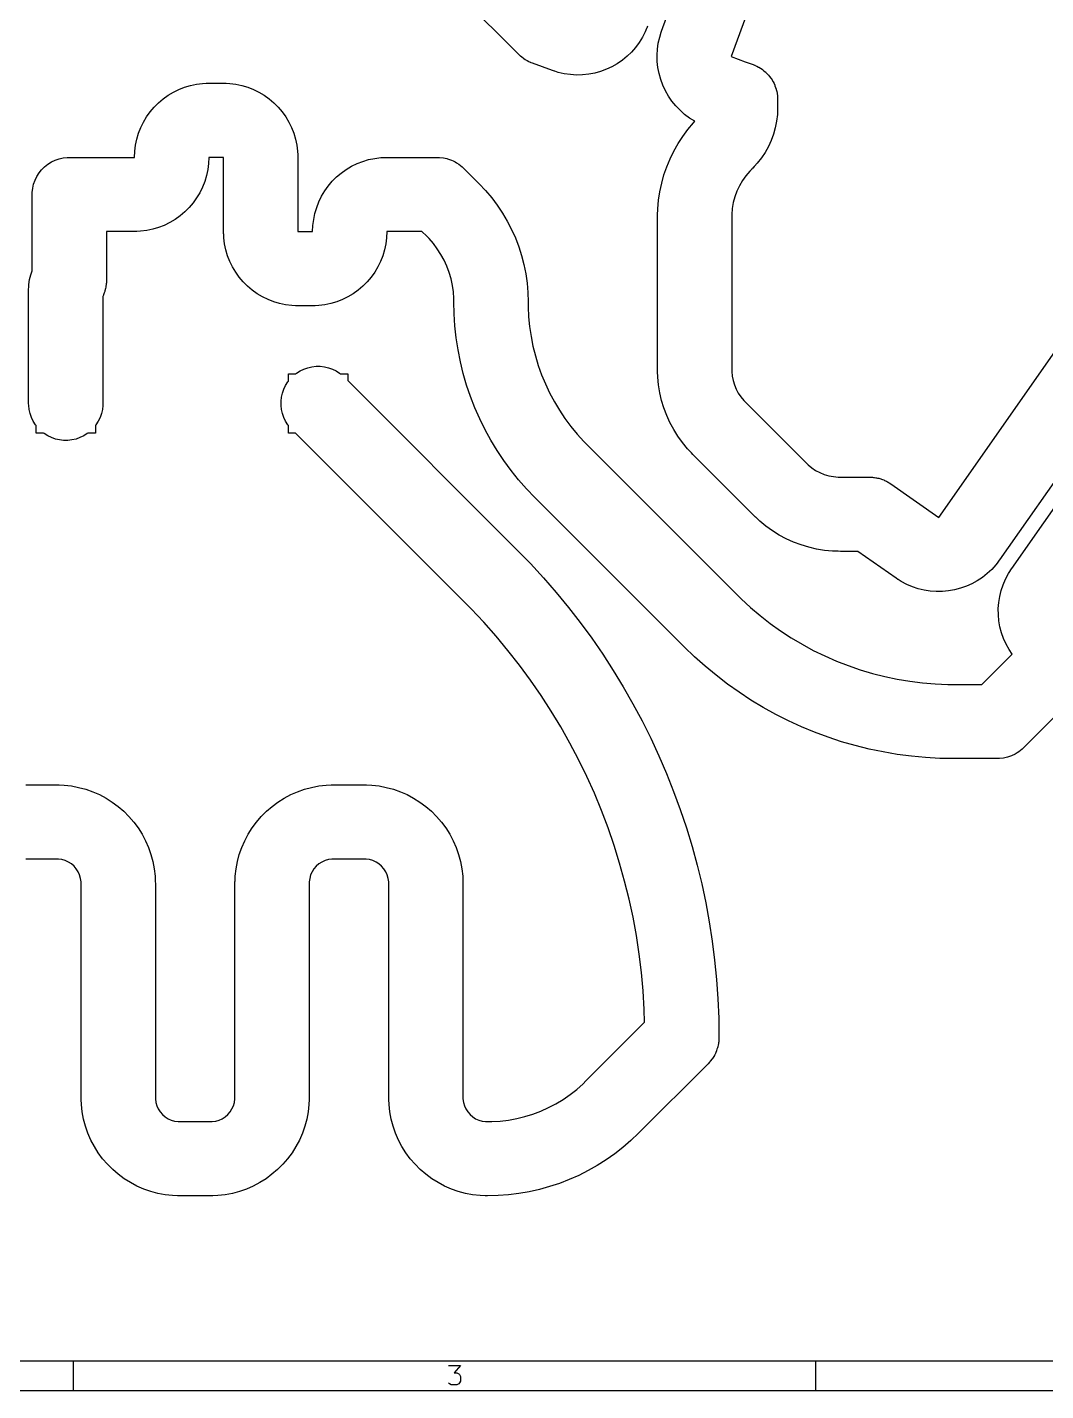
# Model space of a CAD drawing. Header units: inches. Extents: x 0.4 to 11.3, y -7.9 to -0.4.
# Drawn here: x 4.209 to 6.91, y -7.874 to -4.259 of the extents above; entities that cross this region are included whole.
import ezdxf

# ---------------------------------------------------------------- set-up
doc = ezdxf.new("R2010")
doc.units = ezdxf.units.IN
doc.header["$MEASUREMENT"] = 0
doc.layers.add('F.Cu', color=13, linetype='CONTINUOUS', true_color=0xc83434)

msp = doc.modelspace()

# ---------------------------------------------------------------- linework, layer by layer
at = {"layer": 'BLACK', "linetype": 'CONTINUOUS'}
for p, q in [((11.2206, -7.7956), (0.4724, -7.7956)), ((4.3307, -7.7956), (4.3307, -7.8743)), ((5.3262, -7.8071), (5.3578, -7.8071)), ((5.3578, -7.8071), (5.3408, -7.8266)), ((6.2992, -7.7956), (6.2992, -7.8743)), ((5.3408, -7.8266), (5.3481, -7.8266)), ((5.3481, -7.8266), (5.353, -7.8291)), ((5.353, -7.8291), (5.3554, -7.8315)), ((5.3554, -7.8315), (5.3578, -7.8364)), ((5.3578, -7.8364), (5.3578, -7.8486)), ((11.2993, -7.8743), (0.3937, -7.8743)), ((5.3286, -7.8559), (5.3262, -7.8534)), ((5.3335, -7.8583), (5.3286, -7.8559)), ((5.3481, -7.8583), (5.3335, -7.8583)), ((5.353, -7.8559), (5.3481, -7.8583)), ((5.3554, -7.8534), (5.353, -7.8559)), ((5.3578, -7.8486), (5.3554, -7.8534))]:
    msp.add_line(p, q, dxfattribs=at)
at = {"layer": 'F.Cu', "linetype": 'CONTINUOUS'}
for p, q in [((5.891, -4.2691), (6.819, -1.7194)), ((7.004, -1.7867), (6.076, -4.3365)), ((5.5129, -4.3312), (5.3465, -4.1648)), ((6.6259, -5.5583), (7.5737, -4.2047)), ((5.8515, -4.2617), (5.8478, -4.2707)), ((5.852, -4.2608), (5.8515, -4.2617)), ((5.854, -4.2557), (5.852, -4.2608)), ((5.8318, -4.299), (5.8221, -4.3121)), ((5.8404, -4.2852), (5.8318, -4.299)), ((5.8478, -4.2707), (5.8404, -4.2852)), ((5.8801, -4.3166), (5.8824, -4.3005)), ((5.8824, -4.3005), (5.8861, -4.2846)), ((5.8861, -4.2846), (5.889, -4.2754)), ((5.889, -4.2754), (5.8893, -4.2744)), ((5.8893, -4.2744), (5.891, -4.2691)), ((5.5155, -4.3337), (5.5129, -4.3312)), ((5.516, -4.3342), (5.5155, -4.3337)), ((5.5163, -4.3344), (5.516, -4.3342)), ((5.5169, -4.335), (5.5163, -4.3344)), ((5.5207, -4.338), (5.5169, -4.335)), ((5.5245, -4.3411), (5.5207, -4.338)), ((5.7997, -4.3356), (5.7871, -4.3459)), ((5.8114, -4.3243), (5.7997, -4.3356)), ((5.8221, -4.3121), (5.8114, -4.3243)), ((5.8792, -4.3329), (5.8801, -4.3166)), ((5.8795, -4.3491), (5.8792, -4.3329)), ((6.076, -4.3365), (6.113, -4.3499)), ((7.7349, -4.3176), (6.7872, -5.6712)), ((5.525, -4.3415), (5.5245, -4.3411)), ((5.5255, -4.3419), (5.525, -4.3415)), ((5.5297, -4.3445), (5.5255, -4.3419)), ((5.5338, -4.3471), (5.5297, -4.3445)), ((5.5343, -4.3474), (5.5338, -4.3471)), ((5.5348, -4.3477), (5.5343, -4.3474)), ((5.5393, -4.3499), (5.5348, -4.3477)), ((5.5437, -4.352), (5.5393, -4.3499)), ((5.5445, -4.3524), (5.5437, -4.352)), ((5.5448, -4.3525), (5.5445, -4.3524)), ((5.5454, -4.3527), (5.5448, -4.3525)), ((5.5488, -4.3541), (5.5454, -4.3527)), ((5.6017, -4.3733), (5.5488, -4.3541)), ((5.6069, -4.3751), (5.6017, -4.3733)), ((5.7448, -4.37), (5.7295, -4.3757)), ((5.7595, -4.3632), (5.7448, -4.37)), ((5.7736, -4.3551), (5.7595, -4.3632)), ((5.7871, -4.3459), (5.7736, -4.3551)), ((5.8813, -4.3653), (5.8795, -4.3491)), ((5.8843, -4.3813), (5.8813, -4.3653)), ((6.113, -4.3499), (6.113, -4.3499)), ((6.113, -4.3499), (6.1341, -4.3576)), ((6.1341, -4.3576), (6.1374, -4.3589)), ((6.1374, -4.3589), (6.1381, -4.3592)), ((6.1381, -4.3592), (6.1384, -4.3593)), ((6.1384, -4.3593), (6.1392, -4.3596)), ((6.1392, -4.3596), (6.1436, -4.3618)), ((6.1436, -4.3618), (6.148, -4.364)), ((6.148, -4.364), (6.1485, -4.3643)), ((6.1485, -4.3643), (6.1491, -4.3646)), ((6.1491, -4.3646), (6.1532, -4.3672)), ((6.1532, -4.3672), (6.1574, -4.3698)), ((6.1574, -4.3698), (6.1578, -4.3702)), ((6.1578, -4.3702), (6.1584, -4.3705)), ((6.1584, -4.3705), (6.1622, -4.3737)), ((6.1622, -4.3737), (6.166, -4.3767)), ((6.8194, -5.6938), (7.7672, -4.3402)), ((4.6419, -4.4127), (4.6578, -4.4094)), ((4.6578, -4.4094), (4.674, -4.4074)), ((4.674, -4.4074), (4.6837, -4.407)), ((4.6837, -4.407), (4.6847, -4.4068)), ((4.6847, -4.4068), (4.6902, -4.4067)), ((4.6902, -4.4067), (4.7296, -4.4067)), ((4.7296, -4.4067), (4.7351, -4.4068)), ((4.7351, -4.4068), (4.7361, -4.407)), ((4.7361, -4.407), (4.7459, -4.4074)), ((4.7459, -4.4074), (4.762, -4.4094)), ((4.762, -4.4094), (4.7779, -4.4127)), ((5.6079, -4.3753), (5.6069, -4.3751)), ((5.6172, -4.3783), (5.6079, -4.3753)), ((5.6331, -4.3819), (5.6172, -4.3783)), ((5.6492, -4.3842), (5.6331, -4.3819)), ((5.6654, -4.3852), (5.6492, -4.3842)), ((5.6817, -4.3848), (5.6654, -4.3852)), ((5.6979, -4.3831), (5.6817, -4.3848)), ((5.7138, -4.38), (5.6979, -4.3831)), ((5.7295, -4.3757), (5.7138, -4.38)), ((5.8887, -4.397), (5.8843, -4.3813)), ((5.8943, -4.4122), (5.8887, -4.397)), ((6.166, -4.3767), (6.1664, -4.3771)), ((6.1664, -4.3771), (6.1669, -4.3775)), ((6.1669, -4.3775), (6.1703, -4.381)), ((6.1703, -4.381), (6.1738, -4.3845)), ((6.1738, -4.3845), (6.1742, -4.385)), ((6.1742, -4.385), (6.1746, -4.3854)), ((6.1746, -4.3854), (6.1776, -4.3893)), ((6.1776, -4.3893), (6.1807, -4.3931)), ((6.1807, -4.3931), (6.181, -4.3937)), ((6.181, -4.3937), (6.1814, -4.3941)), ((6.1814, -4.3941), (6.1839, -4.3983)), ((6.1839, -4.3983), (6.1865, -4.4025)), ((6.1865, -4.4025), (6.1868, -4.403)), ((6.1868, -4.403), (6.1871, -4.4036)), ((6.1871, -4.4036), (6.1892, -4.408)), ((6.1892, -4.408), (6.1913, -4.4124)), ((4.5693, -4.4482), (4.5826, -4.4387)), ((4.5826, -4.4387), (4.5965, -4.4304)), ((4.5965, -4.4304), (4.6112, -4.4233)), ((4.6112, -4.4233), (4.6263, -4.4174)), ((4.6263, -4.4174), (4.6419, -4.4127)), ((4.7779, -4.4127), (4.7935, -4.4174)), ((4.7935, -4.4174), (4.8087, -4.4233)), ((4.8087, -4.4233), (4.8233, -4.4304)), ((4.8233, -4.4304), (4.8373, -4.4387)), ((4.8373, -4.4387), (4.8505, -4.4482)), ((5.9012, -4.427), (5.8943, -4.4122)), ((5.9092, -4.4411), (5.9012, -4.427)), ((5.9184, -4.4545), (5.9092, -4.4411)), ((6.1913, -4.4124), (6.1915, -4.413)), ((6.1915, -4.413), (6.1918, -4.4136)), ((6.1918, -4.4136), (6.1934, -4.4182)), ((6.1934, -4.4182), (6.195, -4.4229)), ((6.195, -4.4229), (6.1951, -4.4235)), ((6.1951, -4.4235), (6.1953, -4.424)), ((6.1953, -4.424), (6.1963, -4.4288)), ((6.1963, -4.4288), (6.1974, -4.4336)), ((6.1974, -4.4336), (6.1975, -4.4342)), ((6.1975, -4.4342), (6.1976, -4.4348)), ((6.1976, -4.4348), (6.1981, -4.4397)), ((6.1981, -4.4397), (6.1987, -4.4446)), ((6.1987, -4.4446), (6.1987, -4.4454)), ((6.1987, -4.4454), (6.1987, -4.4458)), ((6.1987, -4.4458), (6.1987, -4.4465)), ((6.1987, -4.4465), (6.1988, -4.4501)), ((4.5254, -4.4959), (4.5349, -4.4826)), ((4.5349, -4.4826), (4.5454, -4.4702)), ((4.5454, -4.4702), (4.5569, -4.4587)), ((4.5569, -4.4587), (4.5693, -4.4482)), ((4.8505, -4.4482), (4.8629, -4.4587)), ((4.8629, -4.4587), (4.8744, -4.4702)), ((4.8744, -4.4702), (4.8849, -4.4826)), ((4.8849, -4.4826), (4.8944, -4.4959)), ((5.9287, -4.4671), (5.9184, -4.4545)), ((5.94, -4.4788), (5.9287, -4.4671)), ((5.9522, -4.4896), (5.94, -4.4788)), ((6.1986, -4.4786), (6.1981, -4.49)), ((6.1987, -4.4778), (6.1986, -4.4786)), ((6.1988, -4.4723), (6.1987, -4.4778)), ((6.1988, -4.4501), (6.1988, -4.4723)), ((4.51, -4.5245), (4.5171, -4.5099)), ((4.5171, -4.5099), (4.5254, -4.4959)), ((4.8944, -4.4959), (4.9027, -4.5099)), ((4.9027, -4.5099), (4.9099, -4.5245)), ((5.9653, -4.4993), (5.9522, -4.4896)), ((5.9608, -4.5295), (5.9755, -4.5119)), ((5.9791, -4.5078), (5.9653, -4.4993)), ((5.9755, -4.5119), (5.9793, -4.5079)), ((5.9793, -4.5079), (5.9791, -4.5078)), ((6.196, -4.5077), (6.1926, -4.5251)), ((6.1981, -4.49), (6.196, -4.5077)), ((4.4961, -4.5711), (4.4994, -4.5552)), ((4.4994, -4.5552), (4.504, -4.5396)), ((4.504, -4.5396), (4.51, -4.5245)), ((4.9099, -4.5245), (4.9158, -4.5396)), ((4.9158, -4.5396), (4.9204, -4.5552)), ((4.9204, -4.5552), (4.9238, -4.5711)), ((5.9349, -4.5671), (5.9473, -4.5479)), ((5.9473, -4.5479), (5.9608, -4.5295)), ((6.1878, -4.5422), (6.1816, -4.5588)), ((6.1926, -4.5251), (6.1878, -4.5422)), ((4.4934, -4.6035), (4.494, -4.5873)), ((4.494, -4.5873), (4.4961, -4.5711)), ((4.9238, -4.5711), (4.9258, -4.5873)), ((4.9258, -4.5873), (4.9262, -4.597)), ((5.9137, -4.6075), (5.9237, -4.587)), ((5.9237, -4.587), (5.9349, -4.5671)), ((6.1655, -4.5904), (6.1556, -4.6052)), ((6.1742, -4.575), (6.1655, -4.5904)), ((6.1816, -4.5588), (6.1742, -4.575)), ((4.2549, -4.6286), (4.2636, -4.6217)), ((4.2636, -4.6217), (4.2729, -4.6158)), ((4.2729, -4.6158), (4.2829, -4.611)), ((4.2829, -4.611), (4.2933, -4.6074)), ((4.2933, -4.6074), (4.304, -4.6049)), ((4.304, -4.6049), (4.315, -4.6037)), ((4.315, -4.6037), (4.3205, -4.6035)), ((4.3205, -4.6035), (4.4934, -4.6035)), ((4.6896, -4.6198), (4.6875, -4.6359)), ((4.6902, -4.6035), (4.6896, -4.6198)), ((4.7296, -4.6035), (4.6902, -4.6035)), ((4.7296, -4.702), (4.7296, -4.6035)), ((4.9262, -4.597), (4.9263, -4.598)), ((4.9263, -4.598), (4.9264, -4.6035)), ((4.9264, -4.6035), (4.9264, -4.702)), ((5.055, -4.6356), (5.069, -4.6273)), ((5.069, -4.6273), (5.0836, -4.6201)), ((5.0836, -4.6201), (5.0988, -4.6142)), ((5.0988, -4.6142), (5.1143, -4.6096)), ((5.1143, -4.6096), (5.1303, -4.6062)), ((5.1303, -4.6062), (5.1464, -4.6042)), ((5.1464, -4.6042), (5.1561, -4.6038)), ((5.1561, -4.6038), (5.1572, -4.6037)), ((5.1572, -4.6037), (5.1627, -4.6035)), ((5.1627, -4.6035), (5.202, -4.6035)), ((5.202, -4.6035), (5.2866, -4.6035)), ((5.2866, -4.6035), (5.2965, -4.6035)), ((5.2965, -4.6035), (5.302, -4.6037)), ((5.302, -4.6037), (5.3129, -4.6049)), ((5.3129, -4.6049), (5.3212, -4.6068)), ((5.3212, -4.6068), (5.3237, -4.6074)), ((5.3237, -4.6074), (5.3341, -4.611)), ((5.3341, -4.611), (5.3382, -4.613)), ((5.3382, -4.613), (5.3441, -4.6158)), ((5.3441, -4.6158), (5.3475, -4.618)), ((5.3475, -4.618), (5.3534, -4.6217)), ((5.3534, -4.6217), (5.362, -4.6286)), ((5.9049, -4.6287), (5.9137, -4.6075)), ((6.1368, -4.6277), (6.133, -4.6318)), ((6.1372, -4.6272), (6.1368, -4.6277)), ((6.1446, -4.6192), (6.1372, -4.6272)), ((6.1556, -4.6052), (6.1446, -4.6192)), ((4.226, -4.6747), (4.2296, -4.6643)), ((4.2296, -4.6643), (4.2344, -4.6544)), ((4.2344, -4.6544), (4.2403, -4.645)), ((4.2403, -4.645), (4.2471, -4.6364)), ((4.2471, -4.6364), (4.2549, -4.6286)), ((4.6842, -4.6519), (4.6796, -4.6675)), ((4.6875, -4.6359), (4.6842, -4.6519)), ((5.0178, -4.6671), (5.0293, -4.6556)), ((5.0293, -4.6556), (5.0418, -4.6451)), ((5.0418, -4.6451), (5.055, -4.6356)), ((5.362, -4.6286), (5.3661, -4.6324)), ((5.3661, -4.6324), (5.4074, -4.6737)), ((5.8913, -4.6723), (5.8974, -4.6503)), ((5.8974, -4.6503), (5.9049, -4.6287)), ((6.1145, -4.6522), (6.1055, -4.6652)), ((6.1247, -4.6401), (6.1145, -4.6522)), ((6.1303, -4.6345), (6.1247, -4.6401)), ((6.1305, -4.6343), (6.1303, -4.6345)), ((6.1308, -4.634), (6.1305, -4.6343)), ((6.133, -4.6318), (6.1308, -4.634)), ((4.2221, -4.702), (4.2223, -4.6964)), ((4.2223, -4.6964), (4.2235, -4.6855)), ((4.2235, -4.6855), (4.226, -4.6747)), ((4.6665, -4.6972), (4.6582, -4.7112)), ((4.6736, -4.6826), (4.6665, -4.6972)), ((4.6796, -4.6675), (4.6736, -4.6826)), ((4.9895, -4.7067), (4.9979, -4.6927)), ((4.9979, -4.6927), (5.0073, -4.6795)), ((5.0073, -4.6795), (5.0178, -4.6671)), ((5.4074, -4.6737), (5.4245, -4.6918)), ((5.4245, -4.6918), (5.4405, -4.7107)), ((5.8831, -4.7172), (5.8865, -4.6946)), ((5.8865, -4.6946), (5.8913, -4.6723)), ((6.0908, -4.6933), (6.0854, -4.7082)), ((6.0975, -4.6789), (6.0908, -4.6933)), ((6.1055, -4.6652), (6.0975, -4.6789)), ((4.2221, -4.9044), (4.2221, -4.702)), ((4.6487, -4.7245), (4.6382, -4.7369)), ((4.6582, -4.7112), (4.6487, -4.7245)), ((4.7296, -4.8004), (4.7296, -4.702)), ((4.9264, -4.702), (4.9264, -4.8004)), ((4.9718, -4.7521), (4.9765, -4.7365)), ((4.9765, -4.7365), (4.9824, -4.7213)), ((4.9824, -4.7213), (4.9895, -4.7067)), ((5.4405, -4.7107), (5.4554, -4.7306)), ((5.4554, -4.7306), (5.4692, -4.7512)), ((5.881, -4.74), (5.8831, -4.7172)), ((6.0813, -4.7235), (6.0785, -4.7391)), ((6.0854, -4.7082), (6.0813, -4.7235)), ((4.601, -4.7683), (4.5871, -4.7767)), ((4.6143, -4.7589), (4.601, -4.7683)), ((4.6267, -4.7484), (4.6143, -4.7589)), ((4.6382, -4.7369), (4.6267, -4.7484)), ((4.9665, -4.7841), (4.9685, -4.768)), ((4.9685, -4.768), (4.9718, -4.7521)), ((5.4692, -4.7512), (5.4818, -4.7726)), ((5.4818, -4.7726), (5.4932, -4.7946)), ((5.8803, -4.7628), (5.8805, -4.7573)), ((5.8803, -5.1654), (5.8803, -4.7628)), ((5.8805, -4.7572), (5.881, -4.74)), ((5.8805, -4.7573), (5.8805, -4.7572)), ((6.0785, -4.7391), (6.0772, -4.7549)), ((6.0772, -4.7549), (6.0772, -4.7628)), ((6.0772, -4.7628), (6.0772, -4.7628)), ((6.0772, -4.7628), (6.0772, -5.1654)), ((4.4934, -4.8004), (4.419, -4.8004)), ((4.419, -4.8004), (4.419, -4.9303)), ((4.4989, -4.8002), (4.4934, -4.8004)), ((4.4999, -4.8001), (4.4989, -4.8002)), ((4.5096, -4.7997), (4.4999, -4.8001)), ((4.5258, -4.7977), (4.5096, -4.7997)), ((4.5417, -4.7944), (4.5258, -4.7977)), ((4.5573, -4.7897), (4.5417, -4.7944)), ((4.5725, -4.7838), (4.5573, -4.7897)), ((4.5871, -4.7767), (4.5725, -4.7838)), ((4.7298, -4.8059), (4.7296, -4.8004)), ((4.7299, -4.8069), (4.7298, -4.8059)), ((4.7303, -4.8166), (4.7299, -4.8069)), ((4.9264, -4.8004), (4.9658, -4.8004)), ((4.9658, -4.8004), (4.9665, -4.7841)), ((5.1627, -4.8004), (5.162, -4.8166)), ((5.202, -4.8004), (5.1627, -4.8004)), ((5.2557, -4.8004), (5.202, -4.8004)), ((5.2682, -4.8129), (5.2557, -4.8004)), ((5.4932, -4.7946), (5.5033, -4.8173)), ((4.7323, -4.8328), (4.7303, -4.8166)), ((4.7356, -4.8487), (4.7323, -4.8328)), ((5.16, -4.8328), (5.1566, -4.8487)), ((5.162, -4.8166), (5.16, -4.8328)), ((5.2744, -4.8191), (5.2682, -4.8129)), ((5.2682, -4.8129), (5.2682, -4.8129)), ((5.2859, -4.8324), (5.2744, -4.8191)), ((5.2964, -4.8464), (5.2859, -4.8324)), ((5.5033, -4.8173), (5.5122, -4.8405)), ((5.5122, -4.8405), (5.5197, -4.8641)), ((4.7403, -4.8643), (4.7356, -4.8487)), ((4.7462, -4.8795), (4.7403, -4.8643)), ((4.7533, -4.8941), (4.7462, -4.8795)), ((5.1461, -4.8795), (5.1389, -4.8941)), ((5.152, -4.8643), (5.1461, -4.8795)), ((5.1566, -4.8487), (5.152, -4.8643)), ((5.3059, -4.8612), (5.2964, -4.8464)), ((5.3143, -4.8766), (5.3059, -4.8612)), ((5.3216, -4.8925), (5.3143, -4.8766)), ((5.5197, -4.8641), (5.5259, -4.8881)), ((4.2151, -4.9277), (4.2182, -4.9152)), ((4.2182, -4.9152), (4.2221, -4.9044)), ((4.7617, -4.9081), (4.7533, -4.8941)), ((4.7711, -4.9213), (4.7617, -4.9081)), ((5.1306, -4.9081), (5.1212, -4.9213)), ((5.1389, -4.8941), (5.1306, -4.9081)), ((5.3277, -4.909), (5.3216, -4.8925)), ((5.3327, -4.9258), (5.3277, -4.909)), ((5.5259, -4.8881), (5.5308, -4.9125)), ((5.5308, -4.9125), (5.5342, -4.9371)), ((4.2126, -4.9532), (4.2128, -4.9477)), ((4.2126, -5.2559), (4.2126, -4.9532)), ((4.2128, -4.9477), (4.213, -4.9459)), ((4.213, -4.9459), (4.2132, -4.9404)), ((4.2132, -4.9404), (4.2151, -4.9277)), ((4.4165, -4.9516), (4.4151, -4.9575)), ((4.4173, -4.948), (4.4165, -4.9516)), ((4.4174, -4.9474), (4.4173, -4.948)), ((4.4176, -4.9467), (4.4174, -4.9474)), ((4.4185, -4.9388), (4.4176, -4.9467)), ((4.4188, -4.9362), (4.4185, -4.9388)), ((4.419, -4.9303), (4.4188, -4.9358)), ((4.4188, -4.9358), (4.4188, -4.936)), ((4.4188, -4.936), (4.4188, -4.9362)), ((4.7816, -4.9337), (4.7711, -4.9213)), ((4.7931, -4.9452), (4.7816, -4.9337)), ((4.8055, -4.9557), (4.7931, -4.9452)), ((5.0991, -4.9452), (5.0867, -4.9557)), ((5.1106, -4.9337), (5.0991, -4.9452)), ((5.1212, -4.9213), (5.1106, -4.9337)), ((5.3364, -4.943), (5.3327, -4.9258)), ((5.3389, -4.9603), (5.3364, -4.943)), ((5.5342, -4.9371), (5.5363, -4.9618)), ((4.4103, -4.9706), (4.4094, -4.9722)), ((4.4094, -4.9722), (4.4094, -5.2559)), ((4.4108, -4.9693), (4.4103, -4.9706)), ((4.4115, -4.9679), (4.4108, -4.9693)), ((4.4132, -4.963), (4.4115, -4.9679)), ((4.4145, -4.9595), (4.4132, -4.963)), ((4.4147, -4.9586), (4.4145, -4.9595)), ((4.4151, -4.9575), (4.4147, -4.9586)), ((4.8188, -4.9652), (4.8055, -4.9557)), ((4.8328, -4.9735), (4.8188, -4.9652)), ((4.8474, -4.9807), (4.8328, -4.9735)), ((4.8625, -4.9866), (4.8474, -4.9807)), ((4.8781, -4.9912), (4.8625, -4.9866)), ((5.0297, -4.9866), (5.0141, -4.9912)), ((5.0449, -4.9807), (5.0297, -4.9866)), ((5.0595, -4.9735), (5.0449, -4.9807)), ((5.0735, -4.9652), (5.0595, -4.9735)), ((5.0867, -4.9557), (5.0735, -4.9652)), ((5.3402, -4.9778), (5.3389, -4.9603)), ((5.3402, -4.9866), (5.3402, -4.9778)), ((5.3409, -5.0186), (5.3402, -4.9866)), ((5.5363, -4.9618), (5.537, -4.9866)), ((5.537, -4.9866), (5.537, -4.9866)), ((5.537, -4.9866), (5.537, -4.9998)), ((4.894, -4.9946), (4.8781, -4.9912)), ((4.9102, -4.9966), (4.894, -4.9946)), ((4.9199, -4.997), (4.9102, -4.9966)), ((4.9209, -4.9971), (4.9199, -4.997)), ((4.9264, -4.9972), (4.9209, -4.9971)), ((4.9658, -4.9972), (4.9264, -4.9972)), ((4.9713, -4.9971), (4.9658, -4.9972)), ((4.9724, -4.997), (4.9713, -4.9971)), ((4.9821, -4.9966), (4.9724, -4.997)), ((4.9982, -4.9946), (4.9821, -4.9966)), ((5.0141, -4.9912), (4.9982, -4.9946)), ((5.343, -5.0506), (5.3409, -5.0186)), ((5.537, -4.9998), (5.5383, -5.0262)), ((5.3464, -5.0825), (5.343, -5.0506)), ((5.5383, -5.0262), (5.5409, -5.0524)), ((5.5409, -5.0524), (5.5448, -5.0785)), ((5.3513, -5.1141), (5.3464, -5.0825)), ((5.5448, -5.0785), (5.5499, -5.1044)), ((5.3576, -5.1455), (5.3513, -5.1141)), ((5.5499, -5.1044), (5.5563, -5.13)), ((5.5563, -5.13), (5.564, -5.1553)), ((4.9234, -5.1756), (4.9327, -5.1698)), ((4.9327, -5.1698), (4.9426, -5.165)), ((4.9426, -5.165), (4.9531, -5.1613)), ((4.9531, -5.1613), (4.9638, -5.1589)), ((4.9638, -5.1589), (4.9748, -5.1576)), ((4.9748, -5.1576), (4.9858, -5.1576)), ((4.9858, -5.1576), (4.9968, -5.1589)), ((4.9968, -5.1589), (5.0076, -5.1613)), ((5.0076, -5.1613), (5.018, -5.165)), ((5.018, -5.165), (5.0279, -5.1698)), ((5.0279, -5.1698), (5.0373, -5.1756)), ((5.3652, -5.1767), (5.3576, -5.1455)), ((5.564, -5.1553), (5.5729, -5.1801)), ((5.8805, -5.1709), (5.8803, -5.1654)), ((6.0772, -5.1654), (6.0772, -5.1714)), ((4.8942, -5.2083), (4.9, -5.1989)), ((4.9, -5.1989), (4.9016, -5.197)), ((4.9016, -5.197), (4.9016, -5.1772)), ((4.9016, -5.1772), (4.9214, -5.1772)), ((4.9214, -5.1772), (4.9234, -5.1756)), ((5.0373, -5.1756), (5.0392, -5.1772)), ((5.0392, -5.1772), (5.0591, -5.1772)), ((5.0591, -5.1772), (5.0591, -5.1955)), ((5.0591, -5.1955), (5.5075, -5.6439)), ((5.3741, -5.2074), (5.3652, -5.1767)), ((5.5729, -5.1801), (5.583, -5.2045)), ((5.583, -5.2045), (5.5942, -5.2283)), ((5.8805, -5.1712), (5.8805, -5.1709)), ((5.881, -5.1863), (5.8805, -5.1712)), ((5.8831, -5.2071), (5.881, -5.1863)), ((6.0772, -5.1714), (6.0784, -5.1834)), ((6.0784, -5.1834), (6.0807, -5.1953)), ((6.0807, -5.1953), (6.0842, -5.2069)), ((4.882, -5.2504), (4.8833, -5.2394)), ((4.8833, -5.2394), (4.8857, -5.2287)), ((4.8857, -5.2287), (4.8894, -5.2182)), ((4.8894, -5.2182), (4.8942, -5.2083)), ((5.3844, -5.2378), (5.3741, -5.2074)), ((5.3961, -5.2676), (5.3844, -5.2378)), ((5.5942, -5.2283), (5.6067, -5.2516)), ((5.8865, -5.2278), (5.8831, -5.2071)), ((5.8912, -5.2481), (5.8865, -5.2278)), ((6.0842, -5.2069), (6.0888, -5.218)), ((6.0888, -5.218), (6.0945, -5.2287)), ((6.0945, -5.2287), (6.1013, -5.2387)), ((6.1013, -5.2387), (6.1089, -5.2481)), ((4.2128, -5.2614), (4.2126, -5.2559)), ((4.214, -5.2724), (4.2128, -5.2614)), ((4.2164, -5.2832), (4.214, -5.2724)), ((4.4081, -5.2724), (4.4056, -5.2832)), ((4.4093, -5.2614), (4.4081, -5.2724)), ((4.4094, -5.2559), (4.4093, -5.2614)), ((4.882, -5.2614), (4.882, -5.2504)), ((4.8833, -5.2724), (4.882, -5.2614)), ((4.8857, -5.2832), (4.8833, -5.2724)), ((5.409, -5.2969), (5.3961, -5.2676)), ((5.6067, -5.2516), (5.6203, -5.2742)), ((5.6203, -5.2742), (5.6349, -5.2962)), ((5.8973, -5.2682), (5.8912, -5.2481)), ((5.9047, -5.2878), (5.8973, -5.2682)), ((6.1089, -5.2481), (6.1132, -5.2524)), ((6.1132, -5.2524), (6.1132, -5.2524)), ((6.1132, -5.2524), (6.2729, -5.412)), ((4.2201, -5.2936), (4.2164, -5.2832)), ((4.2249, -5.3035), (4.2201, -5.2936)), ((4.2308, -5.3129), (4.2249, -5.3035)), ((4.2323, -5.3148), (4.2308, -5.3129)), ((4.2323, -5.3346), (4.2323, -5.3148)), ((4.3913, -5.3129), (4.3898, -5.3148)), ((4.3898, -5.3148), (4.3898, -5.3346)), ((4.3972, -5.3035), (4.3913, -5.3129)), ((4.402, -5.2936), (4.3972, -5.3035)), ((4.4056, -5.2832), (4.402, -5.2936)), ((4.8894, -5.2936), (4.8857, -5.2832)), ((4.8942, -5.3035), (4.8894, -5.2936)), ((4.9, -5.3129), (4.8942, -5.3035)), ((4.9016, -5.3148), (4.9, -5.3129)), ((4.9016, -5.3346), (4.9016, -5.3148)), ((5.4231, -5.3257), (5.409, -5.2969)), ((5.6349, -5.2962), (5.6506, -5.3174)), ((5.9133, -5.3068), (5.9047, -5.2878)), ((5.9232, -5.3253), (5.9133, -5.3068)), ((4.2521, -5.3346), (4.2323, -5.3346)), ((4.2541, -5.3362), (4.2521, -5.3346)), ((4.2634, -5.342), (4.2541, -5.3362)), ((4.2734, -5.3468), (4.2634, -5.342)), ((4.2838, -5.3505), (4.2734, -5.3468)), ((4.2945, -5.3529), (4.2838, -5.3505)), ((4.3383, -5.3505), (4.3275, -5.3529)), ((4.3487, -5.3468), (4.3383, -5.3505)), ((4.3586, -5.342), (4.3487, -5.3468)), ((4.368, -5.3362), (4.3586, -5.342)), ((4.3699, -5.3346), (4.368, -5.3362)), ((4.3898, -5.3346), (4.3699, -5.3346)), ((4.9199, -5.3346), (4.9016, -5.3346)), ((5.3683, -5.7831), (4.9199, -5.3346)), ((5.4385, -5.3538), (5.4231, -5.3257)), ((5.6506, -5.3174), (5.6674, -5.3378)), ((5.6674, -5.3378), (5.6851, -5.3573)), ((5.9342, -5.3431), (5.9232, -5.3253)), ((5.9464, -5.3601), (5.9342, -5.3431)), ((4.3055, -5.3542), (4.2945, -5.3529)), ((4.3165, -5.3542), (4.3055, -5.3542)), ((4.3275, -5.3529), (4.3165, -5.3542)), ((5.4552, -5.3812), (5.4385, -5.3538)), ((5.473, -5.4078), (5.4552, -5.3812)), ((5.6851, -5.3573), (5.6944, -5.3666)), ((5.6944, -5.3666), (5.6944, -5.3666)), ((5.6944, -5.3666), (6.0901, -5.7623)), ((5.9597, -5.3763), (5.9464, -5.3601)), ((5.97, -5.3873), (5.9597, -5.3763)), ((5.9702, -5.3875), (5.97, -5.3873)), ((5.4919, -5.4336), (5.473, -5.4078)), ((5.974, -5.3915), (5.9702, -5.3875)), ((6.1339, -5.5515), (5.974, -5.3915)), ((6.2729, -5.412), (6.2746, -5.4137)), ((6.2746, -5.4137), (6.275, -5.4141)), ((6.275, -5.4141), (6.2751, -5.4143)), ((6.2751, -5.4143), (6.2796, -5.4187)), ((6.2796, -5.4187), (6.2892, -5.4266)), ((5.5119, -5.4586), (5.4919, -5.4336)), ((5.5331, -5.4827), (5.5119, -5.4586)), ((6.2892, -5.4266), (6.2996, -5.4336)), ((6.2996, -5.4336), (6.3107, -5.4395)), ((6.3107, -5.4395), (6.3223, -5.4443)), ((6.3223, -5.4443), (6.3342, -5.4479)), ((6.3342, -5.4479), (6.3465, -5.4503)), ((6.3465, -5.4503), (6.359, -5.4516)), ((6.359, -5.4516), (6.3652, -5.4516)), ((6.3652, -5.4516), (6.4425, -5.4516)), ((6.4425, -5.4516), (6.448, -5.4517)), ((6.448, -5.4517), (6.4505, -5.452)), ((6.4505, -5.452), (6.4529, -5.4521)), ((6.4529, -5.4521), (6.456, -5.4526)), ((6.456, -5.4526), (6.459, -5.453)), ((6.459, -5.453), (6.4614, -5.4535)), ((6.4614, -5.4535), (6.4638, -5.4539)), ((6.4638, -5.4539), (6.4668, -5.4547)), ((6.4668, -5.4547), (6.4698, -5.4554)), ((6.4698, -5.4554), (6.4721, -5.4562)), ((6.4721, -5.4562), (6.4744, -5.4569)), ((6.4744, -5.4569), (6.4773, -5.4581)), ((6.4773, -5.4581), (6.4802, -5.4591)), ((6.4802, -5.4591), (6.4824, -5.4601)), ((5.5552, -5.5058), (5.5331, -5.4827)), ((6.4824, -5.4601), (6.4847, -5.4611)), ((6.4847, -5.4611), (6.4874, -5.4625)), ((6.4874, -5.4625), (6.4901, -5.4639)), ((6.4901, -5.4639), (6.4922, -5.4652)), ((6.4922, -5.4652), (6.4944, -5.4663)), ((6.4944, -5.4663), (6.499, -5.4694)), ((6.499, -5.4694), (6.6259, -5.5583)), ((5.9509, -5.9015), (5.5552, -5.5058)), ((5.5552, -5.5058), (5.5552, -5.5058)), ((6.1342, -5.5517), (6.1339, -5.5515)), ((6.1345, -5.552), (6.1342, -5.5517)), ((6.1365, -5.554), (6.1345, -5.552)), ((6.1405, -5.5577), (6.1365, -5.554)), ((6.1406, -5.5578), (6.1405, -5.5577)), ((6.1514, -5.568), (6.1406, -5.5578)), ((6.1678, -5.5814), (6.1514, -5.568)), ((6.6259, -5.5583), (6.6259, -5.5583)), ((6.6259, -5.5583), (6.6259, -5.5583)), ((6.6259, -5.5583), (6.6259, -5.5583)), ((6.6259, -5.5583), (6.6259, -5.5583)), ((6.1851, -5.5938), (6.1678, -5.5814)), ((6.2031, -5.605), (6.1851, -5.5938)), ((6.2218, -5.615), (6.2031, -5.605)), ((6.2411, -5.6237), (6.2218, -5.615)), ((6.261, -5.6312), (6.2411, -5.6237)), ((6.2813, -5.6374), (6.261, -5.6312)), ((6.302, -5.6422), (6.2813, -5.6374)), ((5.5075, -5.6439), (5.5433, -5.6807)), ((6.3229, -5.6457), (6.302, -5.6422)), ((6.344, -5.6477), (6.3229, -5.6457)), ((6.3594, -5.6482), (6.344, -5.6477)), ((6.3597, -5.6483), (6.3594, -5.6482)), ((6.3652, -5.6484), (6.3597, -5.6483)), ((6.4115, -5.6484), (6.3652, -5.6484)), ((6.3652, -5.6484), (6.3652, -5.6484)), ((6.3652, -5.6484), (6.3652, -5.6484)), ((6.3652, -5.6484), (6.3652, -5.6484)), ((6.513, -5.7195), (6.4115, -5.6484)), ((6.7832, -5.6764), (6.7773, -5.6841)), ((6.7839, -5.6756), (6.7832, -5.6764)), ((6.7872, -5.6712), (6.7839, -5.6756)), ((5.5433, -5.6807), (5.578, -5.7185)), ((6.7545, -5.7073), (6.7418, -5.7174)), ((6.7664, -5.6962), (6.7545, -5.7073)), ((6.7773, -5.6841), (6.7664, -5.6962)), ((6.803, -5.7218), (6.8107, -5.7075)), ((6.8107, -5.7075), (6.8159, -5.6993)), ((6.8159, -5.6993), (6.8164, -5.6984)), ((6.8164, -5.6984), (6.8194, -5.6938)), ((5.578, -5.7185), (5.6117, -5.7572)), ((6.5176, -5.7226), (6.513, -5.7195)), ((6.513, -5.7195), (6.513, -5.7195)), ((6.513, -5.7195), (6.513, -5.7195)), ((6.5185, -5.7231), (6.5176, -5.7226)), ((6.5267, -5.7283), (6.5185, -5.7231)), ((6.5411, -5.7359), (6.5267, -5.7283)), ((6.5561, -5.7423), (6.5411, -5.7359)), ((6.5715, -5.7474), (6.5561, -5.7423)), ((6.5873, -5.7513), (6.5715, -5.7474)), ((6.6838, -5.7464), (6.6681, -5.7506)), ((6.6992, -5.741), (6.6838, -5.7464)), ((6.714, -5.7343), (6.6992, -5.741)), ((6.7282, -5.7264), (6.714, -5.7343)), ((6.7418, -5.7174), (6.7282, -5.7264)), ((6.7915, -5.7522), (6.7966, -5.7368)), ((6.7966, -5.7368), (6.803, -5.7218)), ((5.3858, -5.8006), (5.3683, -5.7831)), ((5.6117, -5.7572), (5.6442, -5.7969)), ((6.0901, -5.7623), (6.102, -5.7742)), ((6.102, -5.7742), (6.1268, -5.7971)), ((6.6034, -5.7538), (6.5873, -5.7513)), ((6.6196, -5.755), (6.6034, -5.7538)), ((6.6359, -5.7549), (6.6196, -5.755)), ((6.6521, -5.7534), (6.6359, -5.7549)), ((6.6681, -5.7506), (6.6521, -5.7534)), ((6.7839, -5.8003), (6.7851, -5.7841)), ((6.7851, -5.7841), (6.7877, -5.768)), ((6.7877, -5.768), (6.7915, -5.7522)), ((5.4196, -5.8365), (5.3858, -5.8006)), ((5.6442, -5.7969), (5.6756, -5.8374)), ((6.1268, -5.7971), (6.1525, -5.8188)), ((6.1525, -5.8188), (6.1791, -5.8396)), ((6.7841, -5.8166), (6.7839, -5.8003)), ((6.7856, -5.8328), (6.7841, -5.8166)), ((5.4523, -5.8734), (5.4196, -5.8365)), ((5.6756, -5.8374), (5.7059, -5.8789)), ((6.1791, -5.8396), (6.2066, -5.8591)), ((6.7884, -5.8488), (6.7856, -5.8328)), ((6.7925, -5.8646), (6.7884, -5.8488)), ((5.4838, -5.9113), (5.4523, -5.8734)), ((5.7059, -5.8789), (5.735, -5.9211)), ((6.2066, -5.8591), (6.2348, -5.8776)), ((6.2348, -5.8776), (6.2638, -5.8949)), ((6.798, -5.8799), (6.7925, -5.8646)), ((6.8046, -5.8947), (6.798, -5.8799)), ((5.5143, -5.9501), (5.4838, -5.9113)), ((5.735, -5.9211), (5.7629, -5.9642)), ((5.9781, -5.9278), (5.9509, -5.9015)), ((6.0064, -5.953), (5.9781, -5.9278)), ((6.2638, -5.8949), (6.2934, -5.9109)), ((6.2934, -5.9109), (6.3237, -5.9257)), ((6.3237, -5.9257), (6.3546, -5.9393)), ((6.7404, -6.0012), (6.8206, -5.9211)), ((6.8125, -5.909), (6.8046, -5.8947)), ((6.8206, -5.9211), (6.8125, -5.909)), ((5.5435, -5.9898), (5.5143, -5.9501)), ((5.7629, -5.9642), (5.7896, -6.008)), ((6.0355, -5.9771), (6.0064, -5.953)), ((6.3546, -5.9393), (6.386, -5.9515)), ((6.386, -5.9515), (6.4179, -5.9625)), ((6.4179, -5.9625), (6.4502, -5.9721)), ((5.5715, -6.0304), (5.5435, -5.9898)), ((6.0656, -6.0002), (6.0355, -5.9771)), ((6.0965, -6.0221), (6.0656, -6.0002)), ((6.4502, -5.9721), (6.4829, -5.9804)), ((6.4829, -5.9804), (6.5159, -5.9873)), ((6.5159, -5.9873), (6.5492, -5.9928)), ((6.5492, -5.9928), (6.5826, -5.997)), ((6.5826, -5.997), (6.6162, -5.9998)), ((6.6162, -5.9998), (6.6499, -6.0012)), ((6.6499, -6.0012), (6.6668, -6.0012)), ((6.6668, -6.0012), (6.7404, -6.0012)), ((7.0346, -5.9854), (6.8508, -6.1692)), ((5.5983, -6.0718), (5.5715, -6.0304)), ((5.7896, -6.008), (5.8151, -6.0526)), ((6.1281, -6.0428), (6.0965, -6.0221)), ((5.6238, -6.114), (5.5983, -6.0718)), ((5.8151, -6.0526), (5.8392, -6.0978)), ((6.1606, -6.0624), (6.1281, -6.0428)), ((6.1937, -6.0807), (6.1606, -6.0624)), ((5.8392, -6.0978), (5.8622, -6.1437)), ((6.2275, -6.0978), (6.1937, -6.0807)), ((6.2619, -6.1136), (6.2275, -6.0978)), ((5.648, -6.157), (5.6238, -6.114)), ((5.8622, -6.1437), (5.8838, -6.1903)), ((6.2969, -6.128), (6.2619, -6.1136)), ((6.3324, -6.1412), (6.2969, -6.128)), ((6.3684, -6.1531), (6.3324, -6.1412)), ((5.6709, -6.2006), (5.648, -6.157)), ((6.4048, -6.1635), (6.3684, -6.1531)), ((6.4415, -6.1726), (6.4048, -6.1635)), ((6.4786, -6.1804), (6.4415, -6.1726)), ((6.5159, -6.1867), (6.4786, -6.1804)), ((6.8341, -6.1825), (6.8288, -6.1858)), ((6.8382, -6.1799), (6.8341, -6.1825)), ((6.8468, -6.173), (6.8382, -6.1799)), ((6.8508, -6.1692), (6.8468, -6.173)), ((5.6925, -6.245), (5.6709, -6.2006)), ((5.8838, -6.1903), (5.9041, -6.2374)), ((6.5534, -6.1917), (6.5159, -6.1867)), ((6.5911, -6.1952), (6.5534, -6.1917)), ((6.6289, -6.1973), (6.5911, -6.1952)), ((6.6668, -6.198), (6.6289, -6.1973)), ((6.7812, -6.198), (6.6668, -6.198)), ((6.7867, -6.1979), (6.7812, -6.198)), ((6.7977, -6.1966), (6.7867, -6.1979)), ((6.8085, -6.1942), (6.7977, -6.1966)), ((6.8189, -6.1905), (6.8085, -6.1942)), ((6.8288, -6.1858), (6.8189, -6.1905)), ((5.7128, -6.2899), (5.6925, -6.245)), ((5.9041, -6.2374), (5.923, -6.2851)), ((4.2055, -6.2677), (4.2871, -6.2677)), ((4.2871, -6.2677), (4.2926, -6.2679)), ((4.2926, -6.2679), (4.2933, -6.2679)), ((4.2933, -6.2679), (4.3066, -6.2684)), ((4.3066, -6.2684), (4.3261, -6.2706)), ((4.3261, -6.2706), (4.3453, -6.2743)), ((4.3453, -6.2743), (4.3642, -6.2793)), ((4.3642, -6.2793), (4.3827, -6.2858)), ((4.3827, -6.2858), (4.4006, -6.2936)), ((4.9078, -6.2936), (4.9257, -6.2858)), ((4.9257, -6.2858), (4.9442, -6.2793)), ((4.9442, -6.2793), (4.9631, -6.2743)), ((4.9631, -6.2743), (4.9823, -6.2706)), ((4.9823, -6.2706), (5.0017, -6.2684)), ((5.0017, -6.2684), (5.0151, -6.2679)), ((5.0151, -6.2679), (5.0157, -6.2679)), ((5.0157, -6.2679), (5.0213, -6.2677)), ((5.0213, -6.2677), (5.1028, -6.2677)), ((5.1028, -6.2677), (5.1084, -6.2679)), ((5.1084, -6.2679), (5.109, -6.2679)), ((5.109, -6.2679), (5.1224, -6.2684)), ((5.1224, -6.2684), (5.1418, -6.2706)), ((5.1418, -6.2706), (5.161, -6.2743)), ((5.161, -6.2743), (5.1799, -6.2793)), ((5.1799, -6.2793), (5.1984, -6.2858)), ((5.1984, -6.2858), (5.2163, -6.2936)), ((5.7316, -6.3355), (5.7128, -6.2899)), ((5.923, -6.2851), (5.9407, -6.3332)), ((4.4006, -6.2936), (4.4179, -6.3028)), ((4.4179, -6.3028), (4.4344, -6.3132)), ((4.4344, -6.3132), (4.4502, -6.3248)), ((4.4502, -6.3248), (4.465, -6.3375)), ((4.8433, -6.3375), (4.8582, -6.3248)), ((4.8582, -6.3248), (4.8739, -6.3132)), ((4.8739, -6.3132), (4.8905, -6.3028)), ((4.8905, -6.3028), (4.9078, -6.2936)), ((5.2163, -6.2936), (5.2336, -6.3028)), ((5.2336, -6.3028), (5.2502, -6.3132)), ((5.2502, -6.3132), (5.2659, -6.3248)), ((5.2659, -6.3248), (5.2808, -6.3375)), ((4.465, -6.3375), (4.4788, -6.3514)), ((4.4788, -6.3514), (4.4916, -6.3662)), ((4.8168, -6.3662), (4.8295, -6.3514)), ((4.8295, -6.3514), (4.8433, -6.3375)), ((5.2808, -6.3375), (5.2946, -6.3514)), ((5.2946, -6.3514), (5.3073, -6.3662)), ((5.7491, -6.3816), (5.7316, -6.3355)), ((5.9407, -6.3332), (5.9569, -6.3819)), ((4.4916, -6.3662), (4.5032, -6.3819)), ((4.5032, -6.3819), (4.5136, -6.3985)), ((4.5136, -6.3985), (4.5228, -6.4158)), ((4.7856, -6.4158), (4.7947, -6.3985)), ((4.7947, -6.3985), (4.8051, -6.3819)), ((4.8051, -6.3819), (4.8168, -6.3662)), ((5.3073, -6.3662), (5.319, -6.3819)), ((5.319, -6.3819), (5.3294, -6.3985)), ((5.3294, -6.3985), (5.3385, -6.4158)), ((5.7652, -6.4282), (5.7491, -6.3816)), ((5.9569, -6.3819), (5.9718, -6.431)), ((4.5228, -6.4158), (4.5306, -6.4337)), ((4.5306, -6.4337), (4.537, -6.4522)), ((4.7713, -6.4522), (4.7778, -6.4337)), ((4.7778, -6.4337), (4.7856, -6.4158)), ((5.3385, -6.4158), (5.3463, -6.4337)), ((5.3463, -6.4337), (5.3528, -6.4522)), ((5.7799, -6.4753), (5.7652, -6.4282)), ((5.9718, -6.431), (5.9853, -6.4805)), ((4.2871, -6.4646), (4.2055, -6.4646)), ((4.2917, -6.4646), (4.2871, -6.4646)), ((4.2871, -6.4646), (4.2871, -6.4646)), ((4.2871, -6.4646), (4.2871, -6.4646)), ((4.3009, -6.4659), (4.2917, -6.4646)), ((4.3098, -6.4685), (4.3009, -6.4659)), ((4.3182, -6.4723), (4.3098, -6.4685)), ((4.537, -6.4522), (4.5421, -6.4711)), ((4.5421, -6.4711), (4.5457, -6.4903)), ((4.7626, -6.4903), (4.7662, -6.4711)), ((4.7662, -6.4711), (4.7713, -6.4522)), ((4.9986, -6.4685), (4.9902, -6.4723)), ((5.0075, -6.4659), (4.9986, -6.4685)), ((5.0166, -6.4646), (5.0075, -6.4659)), ((5.0213, -6.4646), (5.0166, -6.4646)), ((5.1028, -6.4646), (5.0213, -6.4646)), ((5.0213, -6.4646), (5.0213, -6.4646)), ((5.0213, -6.4646), (5.0213, -6.4646)), ((5.1075, -6.4646), (5.1028, -6.4646)), ((5.1028, -6.4646), (5.1028, -6.4646)), ((5.1028, -6.4646), (5.1028, -6.4646)), ((5.1166, -6.4659), (5.1075, -6.4646)), ((5.1255, -6.4685), (5.1166, -6.4659)), ((5.1339, -6.4723), (5.1255, -6.4685)), ((5.3528, -6.4522), (5.3579, -6.4711)), ((5.3579, -6.4711), (5.3615, -6.4903)), ((4.326, -6.4773), (4.3182, -6.4723)), ((4.333, -6.4834), (4.326, -6.4773)), ((4.339, -6.4904), (4.333, -6.4834)), ((4.344, -6.4982), (4.339, -6.4904)), ((4.3479, -6.5066), (4.344, -6.4982)), ((4.3505, -6.5155), (4.3479, -6.5066)), ((4.5457, -6.4903), (4.5479, -6.5097)), ((4.7604, -6.5097), (4.7626, -6.4903)), ((4.9605, -6.5066), (4.9579, -6.5155)), ((4.9643, -6.4982), (4.9605, -6.5066)), ((4.9693, -6.4904), (4.9643, -6.4982)), ((4.9754, -6.4834), (4.9693, -6.4904)), ((4.9824, -6.4773), (4.9754, -6.4834)), ((4.9902, -6.4723), (4.9824, -6.4773)), ((5.1417, -6.4773), (5.1339, -6.4723)), ((5.1487, -6.4834), (5.1417, -6.4773)), ((5.1548, -6.4904), (5.1487, -6.4834)), ((5.1598, -6.4982), (5.1548, -6.4904)), ((5.1636, -6.5066), (5.1598, -6.4982)), ((5.1662, -6.5155), (5.1636, -6.5066)), ((5.3615, -6.4903), (5.3637, -6.5097)), ((5.7931, -6.5228), (5.7799, -6.4753)), ((5.9853, -6.4805), (5.9974, -6.5304)), ((4.3518, -6.5247), (4.3505, -6.5155)), ((4.3518, -6.5293), (4.3518, -6.5247)), ((4.3518, -7.0959), (4.3518, -6.5293)), ((4.3518, -6.5293), (4.3518, -6.5293)), ((4.5479, -6.5097), (4.5484, -6.5231)), ((4.5484, -6.5231), (4.5485, -6.5238)), ((4.5485, -6.5238), (4.5487, -6.5293)), ((4.5487, -6.5293), (4.5487, -7.0959)), ((4.7597, -6.5293), (4.7598, -6.5238)), ((4.7597, -7.0959), (4.7597, -6.5293)), ((4.7598, -6.5238), (4.7599, -6.5231)), ((4.7599, -6.5231), (4.7604, -6.5097)), ((4.9579, -6.5155), (4.9565, -6.5247)), ((4.9565, -6.5247), (4.9565, -6.5293)), ((4.9565, -6.5293), (4.9565, -6.5293)), ((4.9565, -6.5293), (4.9565, -7.0959)), ((5.1676, -6.5247), (5.1662, -6.5155)), ((5.1676, -6.5293), (5.1676, -6.5247)), ((5.1676, -7.0959), (5.1676, -6.5293)), ((5.1676, -6.5293), (5.1676, -6.5293)), ((5.3637, -6.5097), (5.3642, -6.5231)), ((5.3642, -6.5231), (5.3643, -6.5238)), ((5.3643, -6.5238), (5.3644, -6.5293)), ((5.3644, -6.5293), (5.3644, -7.0959)), ((5.8049, -6.5707), (5.7931, -6.5228)), ((5.9974, -6.5304), (6.0082, -6.5805)), ((5.8153, -6.6189), (5.8049, -6.5707)), ((6.0082, -6.5805), (6.0175, -6.631)), ((5.8242, -6.6674), (5.8153, -6.6189)), ((6.0175, -6.631), (6.0253, -6.6817)), ((5.8316, -6.7162), (5.8242, -6.6674)), ((6.0253, -6.6817), (6.0318, -6.7326)), ((5.8375, -6.7651), (5.8316, -6.7162)), ((6.0318, -6.7326), (6.0368, -6.7837)), ((5.842, -6.8142), (5.8375, -6.7651)), ((6.0368, -6.7837), (6.0404, -6.8348)), ((5.845, -6.8635), (5.842, -6.8142)), ((5.846, -6.8971), (5.845, -6.8635)), ((6.0404, -6.8348), (6.0426, -6.8861)), ((5.6906, -7.0525), (5.846, -6.8971)), ((6.0426, -6.8861), (6.0433, -6.9374)), ((6.0433, -6.9374), (6.0432, -6.94)), ((6.0432, -6.94), (6.0432, -6.9429)), ((6.0358, -6.9751), (6.0336, -6.9798)), ((6.0363, -6.9736), (6.0358, -6.9751)), ((6.0369, -6.9723), (6.0363, -6.9736)), ((6.038, -6.9689), (6.0369, -6.9723)), ((6.0395, -6.9646), (6.038, -6.9689)), ((6.0399, -6.9627), (6.0395, -6.9646)), ((6.0404, -6.961), (6.0399, -6.9627)), ((6.041, -6.9578), (6.0404, -6.961)), ((6.0419, -6.9539), (6.041, -6.9578)), ((6.0422, -6.9514), (6.0419, -6.9539)), ((6.0426, -6.9493), (6.0422, -6.9514)), ((6.0428, -6.9463), (6.0426, -6.9493)), ((6.0432, -6.9429), (6.0428, -6.9463)), ((6.0145, -7.007), (5.8298, -7.1917)), ((6.0183, -7.003), (6.0145, -7.007)), ((6.0184, -7.0028), (6.0183, -7.003)), ((6.0186, -7.0027), (6.0184, -7.0028)), ((6.0202, -7.0006), (6.0186, -7.0027)), ((6.0252, -6.9944), (6.0202, -7.0006)), ((6.0255, -6.9938), (6.0252, -6.9944)), ((6.0259, -6.9933), (6.0255, -6.9938)), ((6.0278, -6.9902), (6.0259, -6.9933)), ((6.031, -6.985), (6.0278, -6.9902)), ((6.0315, -6.984), (6.031, -6.985)), ((6.032, -6.9831), (6.0315, -6.984)), ((6.0336, -6.9798), (6.032, -6.9831)), ((5.6484, -7.0889), (5.666, -7.0752)), ((5.666, -7.0752), (5.6827, -7.0604)), ((5.6827, -7.0604), (5.6906, -7.0525)), ((4.352, -7.1014), (4.3518, -7.0959)), ((4.352, -7.1021), (4.352, -7.1014)), ((4.3525, -7.1155), (4.352, -7.1021)), ((4.3547, -7.1349), (4.3525, -7.1155)), ((4.5487, -7.0959), (4.5487, -7.0959)), ((4.5487, -7.0959), (4.5487, -7.1005)), ((4.5487, -7.1005), (4.55, -7.1097)), ((4.55, -7.1097), (4.5526, -7.1186)), ((4.5526, -7.1186), (4.5564, -7.127)), ((4.7519, -7.127), (4.7558, -7.1186)), ((4.7558, -7.1186), (4.7584, -7.1097)), ((4.7584, -7.1097), (4.7597, -7.1005)), ((4.7597, -7.1005), (4.7597, -7.0959)), ((4.7597, -7.0959), (4.7597, -7.0959)), ((4.9558, -7.1155), (4.9536, -7.1349)), ((4.9563, -7.1021), (4.9558, -7.1155)), ((4.9564, -7.1014), (4.9563, -7.1021)), ((4.9565, -7.0959), (4.9564, -7.1014)), ((5.1677, -7.1014), (5.1676, -7.0959)), ((5.1678, -7.1021), (5.1677, -7.1014)), ((5.1683, -7.1155), (5.1678, -7.1021)), ((5.1705, -7.1349), (5.1683, -7.1155)), ((5.3644, -7.0959), (5.3644, -7.0959)), ((5.3644, -7.0959), (5.3644, -7.1005)), ((5.3644, -7.1005), (5.3657, -7.1097)), ((5.3657, -7.1097), (5.3683, -7.1186)), ((5.3683, -7.1186), (5.3722, -7.127)), ((5.5912, -7.1235), (5.611, -7.1132)), ((5.611, -7.1132), (5.6301, -7.1016)), ((5.6301, -7.1016), (5.6484, -7.0889)), ((4.3584, -7.1541), (4.3547, -7.1349)), ((4.3634, -7.173), (4.3584, -7.1541)), ((4.5564, -7.127), (4.5614, -7.1348)), ((4.5614, -7.1348), (4.5675, -7.1418)), ((4.5675, -7.1418), (4.5745, -7.1479)), ((4.5745, -7.1479), (4.5823, -7.1529)), ((4.5823, -7.1529), (4.5907, -7.1567)), ((4.5907, -7.1567), (4.5996, -7.1593)), ((4.7088, -7.1593), (4.7176, -7.1567)), ((4.7176, -7.1567), (4.7261, -7.1529)), ((4.7261, -7.1529), (4.7338, -7.1479)), ((4.7338, -7.1479), (4.7408, -7.1418)), ((4.7408, -7.1418), (4.7469, -7.1348)), ((4.7469, -7.1348), (4.7519, -7.127)), ((4.95, -7.1541), (4.9449, -7.173)), ((4.9536, -7.1349), (4.95, -7.1541)), ((5.1741, -7.1541), (5.1705, -7.1349)), ((5.1792, -7.173), (5.1741, -7.1541)), ((5.3722, -7.127), (5.3772, -7.1348)), ((5.3772, -7.1348), (5.3832, -7.1418)), ((5.3832, -7.1418), (5.3902, -7.1479)), ((5.3902, -7.1479), (5.398, -7.1529)), ((5.398, -7.1529), (5.4065, -7.1567)), ((5.4065, -7.1567), (5.4153, -7.1593)), ((5.463, -7.1593), (5.4851, -7.1566)), ((5.4851, -7.1566), (5.5071, -7.1526)), ((5.5071, -7.1526), (5.5287, -7.1472)), ((5.5287, -7.1472), (5.55, -7.1406)), ((5.55, -7.1406), (5.5709, -7.1327)), ((5.5709, -7.1327), (5.5912, -7.1235)), ((4.3699, -7.1915), (4.3634, -7.173)), ((4.3777, -7.2094), (4.3699, -7.1915)), ((4.5996, -7.1593), (4.6088, -7.1606)), ((4.6088, -7.1606), (4.6134, -7.1606)), ((4.6134, -7.1606), (4.6134, -7.1606)), ((4.6134, -7.1606), (4.695, -7.1606)), ((4.695, -7.1606), (4.695, -7.1606)), ((4.695, -7.1606), (4.6996, -7.1606)), ((4.6996, -7.1606), (4.7088, -7.1593)), ((4.9385, -7.1915), (4.9306, -7.2094)), ((4.9449, -7.173), (4.9385, -7.1915)), ((5.1856, -7.1915), (5.1792, -7.173)), ((5.1935, -7.2094), (5.1856, -7.1915)), ((5.4153, -7.1593), (5.4245, -7.1606)), ((5.4245, -7.1606), (5.4291, -7.1606)), ((5.4291, -7.1606), (5.4291, -7.1606)), ((5.4291, -7.1606), (5.4295, -7.1606)), ((5.4295, -7.1606), (5.4407, -7.1606)), ((5.4407, -7.1606), (5.463, -7.1593)), ((5.8298, -7.1917), (5.8097, -7.2108)), ((5.8298, -7.1917), (5.8298, -7.1917)), ((4.3869, -7.2267), (4.3777, -7.2094)), ((4.3973, -7.2433), (4.3869, -7.2267)), ((4.9215, -7.2267), (4.9111, -7.2433)), ((4.9306, -7.2094), (4.9215, -7.2267)), ((5.2026, -7.2267), (5.1935, -7.2094)), ((5.213, -7.2433), (5.2026, -7.2267)), ((5.7886, -7.229), (5.7667, -7.2461)), ((5.8097, -7.2108), (5.7886, -7.229)), ((4.4089, -7.259), (4.3973, -7.2433)), ((4.4216, -7.2738), (4.4089, -7.259)), ((4.8995, -7.259), (4.8867, -7.2738)), ((4.9111, -7.2433), (4.8995, -7.259)), ((5.2246, -7.259), (5.213, -7.2433)), ((5.2374, -7.2738), (5.2246, -7.259)), ((5.744, -7.2621), (5.7205, -7.2769)), ((5.7667, -7.2461), (5.744, -7.2621)), ((4.4355, -7.2877), (4.4216, -7.2738)), ((4.4503, -7.3004), (4.4355, -7.2877)), ((4.466, -7.312), (4.4503, -7.3004)), ((4.858, -7.3004), (4.8423, -7.312)), ((4.8729, -7.2877), (4.858, -7.3004)), ((4.8867, -7.2738), (4.8729, -7.2877)), ((5.2512, -7.2877), (5.2374, -7.2738)), ((5.266, -7.3004), (5.2512, -7.2877)), ((5.2818, -7.312), (5.266, -7.3004)), ((5.6715, -7.3031), (5.6461, -7.3144)), ((5.6964, -7.2906), (5.6715, -7.3031)), ((5.7205, -7.2769), (5.6964, -7.2906)), ((4.4826, -7.3224), (4.466, -7.312)), ((4.4999, -7.3316), (4.4826, -7.3224)), ((4.5178, -7.3394), (4.4999, -7.3316)), ((4.5363, -7.3459), (4.5178, -7.3394)), ((4.7905, -7.3394), (4.7721, -7.3459)), ((4.8085, -7.3316), (4.7905, -7.3394)), ((4.8257, -7.3224), (4.8085, -7.3316)), ((4.8423, -7.312), (4.8257, -7.3224)), ((5.2983, -7.3224), (5.2818, -7.312)), ((5.3156, -7.3316), (5.2983, -7.3224)), ((5.3336, -7.3394), (5.3156, -7.3316)), ((5.352, -7.3459), (5.3336, -7.3394)), ((5.5938, -7.3331), (5.5671, -7.3405)), ((5.6202, -7.3244), (5.5938, -7.3331)), ((5.6461, -7.3144), (5.6202, -7.3244)), ((4.5552, -7.3509), (4.5363, -7.3459)), ((4.5744, -7.3546), (4.5552, -7.3509)), ((4.5938, -7.3567), (4.5744, -7.3546)), ((4.6072, -7.3572), (4.5938, -7.3567)), ((4.6079, -7.3573), (4.6072, -7.3572)), ((4.6134, -7.3575), (4.6079, -7.3573)), ((4.695, -7.3575), (4.6134, -7.3575)), ((4.6134, -7.3575), (4.6134, -7.3575)), ((4.7005, -7.3573), (4.695, -7.3575)), ((4.695, -7.3575), (4.695, -7.3575)), ((4.7012, -7.3572), (4.7005, -7.3573)), ((4.7145, -7.3567), (4.7012, -7.3572)), ((4.7339, -7.3546), (4.7145, -7.3567)), ((4.7532, -7.3509), (4.7339, -7.3546)), ((4.7721, -7.3459), (4.7532, -7.3509)), ((5.3709, -7.3509), (5.352, -7.3459)), ((5.3901, -7.3546), (5.3709, -7.3509)), ((5.4096, -7.3567), (5.3901, -7.3546)), ((5.4229, -7.3572), (5.4096, -7.3567)), ((5.4236, -7.3573), (5.4229, -7.3572)), ((5.4291, -7.3575), (5.4236, -7.3573)), ((5.4295, -7.3575), (5.4291, -7.3575)), ((5.4291, -7.3575), (5.4291, -7.3575)), ((5.4573, -7.3568), (5.4295, -7.3575)), ((5.4295, -7.3575), (5.4295, -7.3575)), ((5.4295, -7.3575), (5.4295, -7.3575)), ((5.485, -7.3548), (5.4573, -7.3568)), ((5.5126, -7.3514), (5.485, -7.3548)), ((5.54, -7.3466), (5.5126, -7.3514)), ((5.5671, -7.3405), (5.54, -7.3466))]:
    msp.add_line(p, q, dxfattribs=at)

doc.saveas('drawing.dxf')
